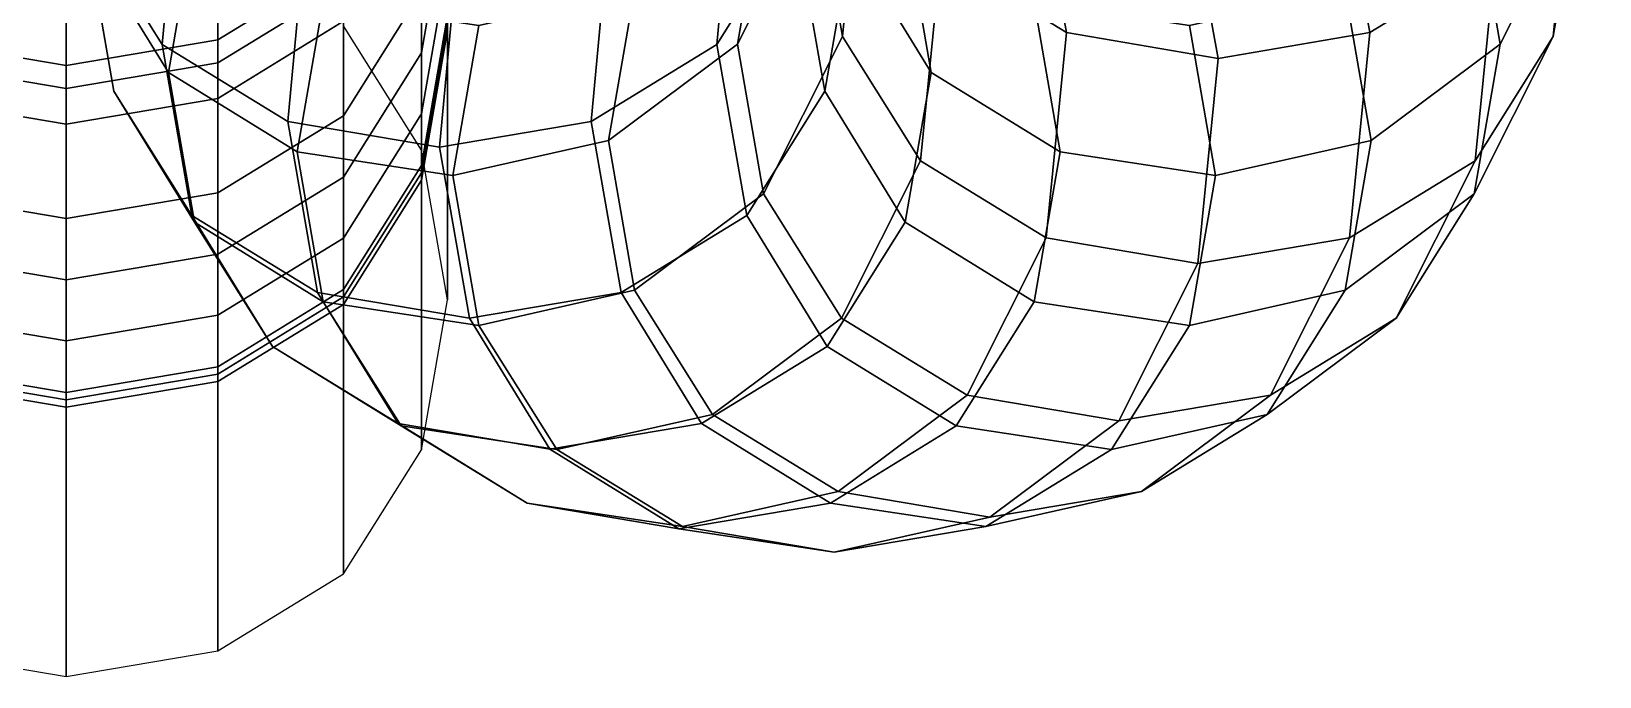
# Model space of a CAD drawing. Extents: x -7679 to 4110, y -17172 to 4838.
# Drawn here: x -2781 to 4110, y -12569 to -9732 of the extents above; entities that cross this region are included whole.
import ezdxf

# ---------------------------------------------------------------- set-up
doc = ezdxf.new("R2010")
doc.units = 0

msp = doc.modelspace()

# ---------------------------------------------------------------- linework, layer by layer
for points in [[(873.131653, -8852.699219, -82484.375), (758.873901, -8193.75, -82484.375), (669.030151, -9096.09375, -80197.265625), (783.287842, -9755.042969, -80197.265625)], [(873.131653, -8852.699219, 76109.375), (783.287842, -9755.042969, 73822.265625), (669.030151, -9096.09375, 73822.265625), (758.873901, -8193.75, 76109.375)], [(3996.17627, -8852.699219, -82484.375), (3906.33252, -9755.042969, -80197.265625), (4020.589844, -9096.09375, -80197.265625), (4110.433594, -8193.75, -82484.375)], [(3996.17627, -8852.699219, 76109.375), (4110.433594, -8193.75, 76109.375), (4020.589844, -9096.09375, 73822.265625), (3906.33252, -9755.042969, 73822.265625)], [(-1066.323975, -9826.332031, -128288.085938), (-1066.323975, -8985.511719, -126523.4375), (-952.066284, -8326.5625, -126523.4375), (-952.066284, -9167.382813, -128288.085938)], [(-2205.970215, -9789.310547, -65328.125), (-2548.743408, -9243.324219, -65328.125), (-2468.665283, -8374.183594, -63759.765625), (-2125.89209, -8920.169922, -63759.765625)], [(-2205.970215, -9789.310547, 58953.125), (-2125.89209, -8920.169922, 57384.765625), (-2468.665283, -8374.183594, 57384.765625), (-2548.743408, -9243.324219, 58953.125)], [(231.527832, -9789.310547, -65328.125), (311.605957, -8920.169922, -63759.765625), (654.37915, -8374.183594, -63759.765625), (574.301025, -9243.324219, -65328.125)], [(231.527832, -9789.310547, 58953.125), (574.301025, -9243.324219, 58953.125), (654.37915, -8374.183594, 57384.765625), (311.605957, -8920.169922, 57384.765625)], [(1024.498535, -8355.716797, -84748.046875), (1215.904785, -9398.685547, -82484.375), (1768.150391, -9737.574219, -82484.375), (1576.744263, -8694.605469, -84748.046875)], [(1024.498535, -8355.716797, 78373.046875), (1576.744263, -8694.605469, 78373.046875), (1768.150391, -9737.574219, 76109.375), (1215.904785, -9398.685547, 76109.375)], [(2909.750977, -8694.605469, -84748.046875), (3101.157227, -9737.574219, -82484.375), (3653.403076, -9398.685547, -82484.375), (3461.996582, -8355.716797, -84748.046875)], [(2909.750977, -8694.605469, 78373.046875), (3461.996582, -8355.716797, 78373.046875), (3653.403076, -9398.685547, 76109.375), (3101.157227, -9737.574219, 76109.375)], [(-1409.097168, -9531.498047, -126523.4375), (-1961.342773, -9870.385742, -126523.4375), (-1961.342773, -8806.910156, -124700.1875), (-1409.097168, -8468.021484, -124700.1875)], [(669.030151, -9096.09375, -80197.265625), (783.287842, -8437.144531, -80197.265625), (435.631622, -9128.550781, -77875), (321.373901, -9787.5, -77875)], [(669.030151, -9096.09375, 73822.265625), (321.373901, -9787.5, 71500), (435.631622, -9128.550781, 71500), (783.287842, -8437.144531, 73822.265625)], [(4020.589844, -9096.09375, -80197.265625), (3672.933838, -9787.5, -77875), (3558.676025, -9128.550781, -77875), (3906.33252, -8437.144531, -80197.265625)], [(4020.589844, -9096.09375, 73822.265625), (3906.33252, -8437.144531, 73822.265625), (3558.676025, -9128.550781, 71500), (3672.933838, -9787.5, 71500)], [(-1409.097168, -9687.748047, 120164.0625), (-1409.097168, -8487.552734, 118327.148438), (-1961.342773, -8826.441406, 118327.148438), (-1961.342773, -10026.636719, 120164.0625)], [(-1066.323975, -10253.550781, 123750), (-1409.097168, -9707.564453, 123750), (-1409.097168, -8489.791016, 121965.820313), (-1066.323975, -9035.777344, 121965.820313)], [(-1066.323975, -10353.675781, 121965.820313), (-952.066284, -9694.726563, 121965.820313), (-952.066284, -8482.8125, 120164.0625), (-1066.323975, -9141.761719, 120164.0625)], [(-2417.883789, -9995.277344, -67013.671875), (-2532.141602, -9336.328125, -67013.671875), (-2663.001221, -8584.375, -65328.125), (-2548.743408, -9243.324219, -65328.125)], [(-2417.883789, -9995.277344, 60638.671875), (-2548.743408, -9243.324219, 58953.125), (-2663.001221, -8584.375, 58953.125), (-2532.141602, -9336.328125, 60638.671875)], [(705.160339, -9995.277344, -67013.671875), (574.301025, -9243.324219, -65328.125), (688.558716, -8584.375, -65328.125), (819.418091, -9336.328125, -67013.671875)], [(705.160339, -9995.277344, 60638.671875), (819.418091, -9336.328125, 60638.671875), (688.558716, -8584.375, 58953.125), (574.301025, -9243.324219, 58953.125)], [(-2178.625977, -9912.5, -68875), (-2064.368164, -9253.550781, -68875), (-2417.883789, -8677.378906, -67013.671875), (-2532.141602, -9336.328125, -67013.671875)], [(-2178.625977, -9912.5, 62500), (-2532.141602, -9336.328125, 60638.671875), (-2417.883789, -8677.378906, 60638.671875), (-2064.368164, -9253.550781, 62500)], [(1172.933716, -9912.5, -68875), (819.418091, -9336.328125, -67013.671875), (705.160339, -8677.378906, -67013.671875), (1058.676025, -9253.550781, -68875)], [(1172.933716, -9912.5, 62500), (1058.676025, -9253.550781, 62500), (705.160339, -8677.378906, 60638.671875), (819.418091, -9336.328125, 60638.671875)], [(-1409.097168, -8716.068359, -138576.171875), (-1961.342773, -9054.957031, -138576.171875), (-1961.342773, -9768.824219, -136750), (-1409.097168, -9429.935547, -136750)], [(1576.744263, -8694.605469, -84748.046875), (1768.150391, -9737.574219, -82484.375), (2434.653809, -9850.537109, -82484.375), (2243.247559, -8807.568359, -84748.046875)], [(1576.744263, -8694.605469, 78373.046875), (2243.247559, -8807.568359, 78373.046875), (2434.653809, -9850.537109, 76109.375), (1768.150391, -9737.574219, 76109.375)], [(2243.247559, -8807.568359, -84748.046875), (2434.653809, -9850.537109, -82484.375), (3101.157227, -9737.574219, -82484.375), (2909.750977, -8694.605469, -84748.046875)], [(2243.247559, -8807.568359, 78373.046875), (2909.750977, -8694.605469, 78373.046875), (3101.157227, -9737.574219, 76109.375), (2434.653809, -9850.537109, 76109.375)], [(-2627.846436, -9983.348633, -126523.4375), (-3294.349609, -9870.385742, -126523.4375), (-3294.349609, -8806.910156, -124700.1875), (-2627.846436, -8919.87207, -124700.1875)], [(-1961.342773, -9870.385742, -126523.4375), (-2627.846436, -9983.348633, -126523.4375), (-2627.846436, -8919.87207, -124700.1875), (-1961.342773, -8806.910156, -124700.1875)], [(-2627.846436, -10139.598633, 120164.0625), (-2627.846436, -8939.404297, 118327.148438), (-3294.349609, -8826.441406, 118327.148438), (-3294.349609, -10026.636719, 120164.0625)], [(-1961.342773, -10026.636719, 120164.0625), (-1961.342773, -8826.441406, 118327.148438), (-2627.846436, -8939.404297, 118327.148438), (-2627.846436, -10139.598633, 120164.0625)], [(-1409.097168, -9429.935547, -136750), (-1409.097168, -10102.788086, -135009.78125), (-1066.323975, -9556.800781, -135009.78125), (-1066.323975, -8883.949219, -136750)], [(1215.904785, -9398.685547, -82484.375), (873.131653, -8852.699219, -82484.375), (783.287842, -9755.042969, -80197.265625), (1126.061035, -10301.029297, -80197.265625)], [(1215.904785, -9398.685547, 76109.375), (1126.061035, -10301.029297, 73822.265625), (783.287842, -9755.042969, 73822.265625), (873.131653, -8852.699219, 76109.375)], [(3653.403076, -9398.685547, -82484.375), (3563.55957, -10301.029297, -80197.265625), (3906.33252, -9755.042969, -80197.265625), (3996.17627, -8852.699219, -82484.375)], [(3653.403076, -9398.685547, 76109.375), (3996.17627, -8852.699219, 76109.375), (3906.33252, -9755.042969, 73822.265625), (3563.55957, -10301.029297, 73822.265625)], [(-1653.724609, -10128.198242, -65328.125), (-2205.970215, -9789.310547, -65328.125), (-2125.89209, -8920.169922, -63759.765625), (-1573.64624, -9259.058594, -63759.765625)], [(-1653.724609, -10128.198242, 58953.125), (-1573.64624, -9259.058594, 57384.765625), (-2125.89209, -8920.169922, 57384.765625), (-2205.970215, -9789.310547, 58953.125)], [(-1066.323975, -9556.800781, -135009.78125), (-1066.323975, -10094.886719, -133328.125), (-952.066284, -9435.9375, -133328.125), (-952.066284, -8897.851563, -135009.78125)], [(231.527832, -9789.310547, -65328.125), (-320.717804, -10128.198242, -65328.125), (-240.639709, -9259.058594, -63759.765625), (311.605957, -8920.169922, -63759.765625)], [(231.527832, -9789.310547, 58953.125), (311.605957, -8920.169922, 57384.765625), (-240.639709, -9259.058594, 57384.765625), (-320.717804, -10128.198242, 58953.125)], [(-1409.097168, -10372.318359, -128288.085938), (-1409.097168, -9531.498047, -126523.4375), (-1066.323975, -8985.511719, -126523.4375), (-1066.323975, -9826.332031, -128288.085938)], [(-2627.846436, -9167.919922, -138576.171875), (-3294.349609, -9054.957031, -138576.171875), (-3294.349609, -9768.824219, -136750), (-2627.846436, -9881.787109, -136750)], [(-1961.342773, -9054.957031, -138576.171875), (-2627.846436, -9167.919922, -138576.171875), (-2627.846436, -9881.787109, -136750), (-1961.342773, -9768.824219, -136750)], [(-952.066284, -10912.5, 123750), (-1066.323975, -10253.550781, 123750), (-1066.323975, -9035.777344, 121965.820313), (-952.066284, -9694.726563, 121965.820313)], [(783.287842, -9755.042969, -80197.265625), (669.030151, -9096.09375, -80197.265625), (321.373901, -9787.5, -77875), (435.631622, -10446.449219, -77875)], [(783.287842, -9755.042969, 73822.265625), (435.631622, -10446.449219, 71500), (321.373901, -9787.5, 71500), (669.030151, -9096.09375, 73822.265625)], [(3906.33252, -9755.042969, -80197.265625), (3558.676025, -10446.449219, -77875), (3672.933838, -9787.5, -77875), (4020.589844, -9096.09375, -80197.265625)], [(3906.33252, -9755.042969, 73822.265625), (4020.589844, -9096.09375, 73822.265625), (3672.933838, -9787.5, 71500), (3558.676025, -10446.449219, 71500)], [(-1409.097168, -10899.662109, 121965.820313), (-1066.323975, -10353.675781, 121965.820313), (-1066.323975, -9141.761719, 120164.0625), (-1409.097168, -9687.748047, 120164.0625)], [(321.373901, -9787.5, -77875), (435.631622, -9128.550781, -77875), (-130.774628, -9552.378906, -75519.53125), (-245.032333, -10211.328125, -75519.53125)], [(321.373901, -9787.5, 71500), (-245.032333, -10211.328125, 69144.53125), (-130.774628, -9552.378906, 69144.53125), (435.631622, -9128.550781, 71500)], [(3672.933838, -9787.5, -77875), (3106.527344, -10211.328125, -75519.53125), (2992.269775, -9552.378906, -75519.53125), (3558.676025, -9128.550781, -77875)], [(3672.933838, -9787.5, 71500), (3558.676025, -9128.550781, 71500), (2992.269775, -9552.378906, 69144.53125), (3106.527344, -10211.328125, 69144.53125)], [(-1066.323975, -10321.449219, -130000), (-1066.323975, -9826.332031, -128288.085938), (-952.066284, -9167.382813, -128288.085938), (-952.066284, -9662.5, -130000)], [(-2075.110596, -10541.263672, -67013.671875), (-2417.883789, -9995.277344, -67013.671875), (-2548.743408, -9243.324219, -65328.125), (-2205.970215, -9789.310547, -65328.125)], [(-2075.110596, -10541.263672, 60638.671875), (-2205.970215, -9789.310547, 58953.125), (-2548.743408, -9243.324219, 58953.125), (-2417.883789, -9995.277344, 60638.671875)], [(-1612.219849, -10262.109375, -70949.21875), (-1497.962036, -9603.160156, -70949.21875), (-2064.368164, -9253.550781, -68875), (-2178.625977, -9912.5, -68875)], [(-1612.219849, -10262.109375, 64574.21875), (-2178.625977, -9912.5, 62500), (-2064.368164, -9253.550781, 62500), (-1497.962036, -9603.160156, 64574.21875)], [(-987.221191, -10241.161133, -65328.125), (-1653.724609, -10128.198242, -65328.125), (-1573.64624, -9259.058594, -63759.765625), (-907.143066, -9372.020508, -63759.765625)], [(-987.221191, -10241.161133, 58953.125), (-907.143066, -9372.020508, 57384.765625), (-1573.64624, -9259.058594, 57384.765625), (-1653.724609, -10128.198242, 58953.125)], [(-320.717804, -10128.198242, -65328.125), (-987.221191, -10241.161133, -65328.125), (-907.143066, -9372.020508, -63759.765625), (-240.639709, -9259.058594, -63759.765625)], [(-320.717804, -10128.198242, 58953.125), (-240.639709, -9259.058594, 57384.765625), (-907.143066, -9372.020508, 57384.765625), (-987.221191, -10241.161133, 58953.125)], [(362.387207, -10541.263672, -67013.671875), (231.527832, -9789.310547, -65328.125), (574.301025, -9243.324219, -65328.125), (705.160339, -9995.277344, -67013.671875)], [(362.387207, -10541.263672, 60638.671875), (705.160339, -9995.277344, 60638.671875), (574.301025, -9243.324219, 58953.125), (231.527832, -9789.310547, 58953.125)], [(1739.340088, -10262.109375, -70949.21875), (1172.933716, -9912.5, -68875), (1058.676025, -9253.550781, -68875), (1625.082275, -9603.160156, -70949.21875)], [(1739.340088, -10262.109375, 64574.21875), (1625.082275, -9603.160156, 64574.21875), (1058.676025, -9253.550781, 62500), (1172.933716, -9912.5, 62500)], [(-2064.368164, -10571.449219, -68875), (-2178.625977, -9912.5, -68875), (-2532.141602, -9336.328125, -67013.671875), (-2417.883789, -9995.277344, -67013.671875)], [(-2064.368164, -10571.449219, 62500), (-2417.883789, -9995.277344, 60638.671875), (-2532.141602, -9336.328125, 60638.671875), (-2178.625977, -9912.5, 62500)], [(1058.676025, -10571.449219, -68875), (705.160339, -9995.277344, -67013.671875), (819.418091, -9336.328125, -67013.671875), (1172.933716, -9912.5, -68875)], [(1058.676025, -10571.449219, 62500), (1172.933716, -9912.5, 62500), (819.418091, -9336.328125, 60638.671875), (705.160339, -9995.277344, 60638.671875)], [(-1409.097168, -9429.935547, -136750), (-1961.342773, -9768.824219, -136750), (-1961.342773, -10441.675781, -135009.78125), (-1409.097168, -10102.788086, -135009.78125)], [(-1066.323975, -10094.886719, -133328.125), (-1066.323975, -10386.878906, -131669.921875), (-952.066284, -9727.929688, -131669.921875), (-952.066284, -9435.9375, -133328.125)], [(1215.904785, -9398.685547, -82484.375), (1126.061035, -10301.029297, -80197.265625), (1678.306641, -10639.917969, -80197.265625), (1768.150391, -9737.574219, -82484.375)], [(1215.904785, -9398.685547, 76109.375), (1768.150391, -9737.574219, 76109.375), (1678.306641, -10639.917969, 73822.265625), (1126.061035, -10301.029297, 73822.265625)], [(3101.157227, -9737.574219, -82484.375), (3011.313477, -10639.917969, -80197.265625), (3563.55957, -10301.029297, -80197.265625), (3653.403076, -9398.685547, -82484.375)], [(3101.157227, -9737.574219, 76109.375), (3653.403076, -9398.685547, 76109.375), (3563.55957, -10301.029297, 73822.265625), (3011.313477, -10639.917969, 73822.265625)], [(-1409.097168, -10372.318359, -128288.085938), (-1961.342773, -10711.206055, -128288.085938), (-1961.342773, -9870.385742, -126523.4375), (-1409.097168, -9531.498047, -126523.4375)], [(-1409.097168, -10102.788086, -135009.78125), (-1409.097168, -10640.873047, -133328.125), (-1066.323975, -10094.886719, -133328.125), (-1066.323975, -9556.800781, -135009.78125)], [(-245.032333, -10211.328125, -75519.53125), (-130.774628, -9552.378906, -75519.53125), (-814.368347, -9706.675781, -73187.5), (-928.626099, -10365.625, -73187.5)], [(-245.032333, -10211.328125, 69144.53125), (-928.626099, -10365.625, 66812.5), (-814.368347, -9706.675781, 66812.5), (-130.774628, -9552.378906, 69144.53125)], [(3106.527344, -10211.328125, -75519.53125), (2422.933838, -10365.625, -73187.5), (2308.67627, -9706.675781, -73187.5), (2992.269775, -9552.378906, -75519.53125)], [(3106.527344, -10211.328125, 69144.53125), (2992.269775, -9552.378906, 69144.53125), (2308.67627, -9706.675781, 66812.5), (2422.933838, -10365.625, 66812.5)], [(-928.626099, -10365.625, -73187.5), (-814.368347, -9706.675781, -73187.5), (-1497.962036, -9603.160156, -70949.21875), (-1612.219849, -10262.109375, -70949.21875)], [(-928.626099, -10365.625, 66812.5), (-1612.219849, -10262.109375, 64574.21875), (-1497.962036, -9603.160156, 64574.21875), (-814.368347, -9706.675781, 66812.5)], [(2422.933838, -10365.625, -73187.5), (1739.340088, -10262.109375, -70949.21875), (1625.082275, -9603.160156, -70949.21875), (2308.67627, -9706.675781, -73187.5)], [(2422.933838, -10365.625, 66812.5), (2308.67627, -9706.675781, 66812.5), (1625.082275, -9603.160156, 64574.21875), (1739.340088, -10262.109375, 64574.21875)], [(-1409.097168, -10899.662109, 121965.820313), (-1409.097168, -9687.748047, 120164.0625), (-1961.342773, -10026.636719, 120164.0625), (-1961.342773, -11238.549805, 121965.820313)], [(-1066.323975, -10386.878906, -131669.921875), (-1066.323975, -10321.449219, -130000), (-952.066284, -9662.5, -130000), (-952.066284, -9727.929688, -131669.921875)], [(-1066.323975, -11571.449219, 123750), (-952.066284, -10912.5, 123750), (-952.066284, -9694.726563, 121965.820313), (-1066.323975, -10353.675781, 121965.820313)], [(-2627.846436, -9881.787109, -136750), (-3294.349609, -9768.824219, -136750), (-3294.349609, -10441.675781, -135009.78125), (-2627.846436, -10554.637695, -135009.78125)], [(-1961.342773, -9768.824219, -136750), (-2627.846436, -9881.787109, -136750), (-2627.846436, -10554.637695, -135009.78125), (-1961.342773, -10441.675781, -135009.78125)], [(1126.061035, -10301.029297, -80197.265625), (783.287842, -9755.042969, -80197.265625), (435.631622, -10446.449219, -77875), (778.404785, -10992.435547, -77875)], [(1126.061035, -10301.029297, 73822.265625), (778.404785, -10992.435547, 71500), (435.631622, -10446.449219, 71500), (783.287842, -9755.042969, 73822.265625)], [(1768.150391, -9737.574219, -82484.375), (1678.306641, -10639.917969, -80197.265625), (2344.810059, -10752.880859, -80197.265625), (2434.653809, -9850.537109, -82484.375)], [(1768.150391, -9737.574219, 76109.375), (2434.653809, -9850.537109, 76109.375), (2344.810059, -10752.880859, 73822.265625), (1678.306641, -10639.917969, 73822.265625)], [(2434.653809, -9850.537109, -82484.375), (2344.810059, -10752.880859, -80197.265625), (3011.313477, -10639.917969, -80197.265625), (3101.157227, -9737.574219, -82484.375)], [(2434.653809, -9850.537109, 76109.375), (3101.157227, -9737.574219, 76109.375), (3011.313477, -10639.917969, 73822.265625), (2344.810059, -10752.880859, 73822.265625)], [(3563.55957, -10301.029297, -80197.265625), (3215.902832, -10992.435547, -77875), (3558.676025, -10446.449219, -77875), (3906.33252, -9755.042969, -80197.265625)], [(3563.55957, -10301.029297, 73822.265625), (3906.33252, -9755.042969, 73822.265625), (3558.676025, -10446.449219, 71500), (3215.902832, -10992.435547, 71500)], [(-1522.865112, -10880.152344, -67013.671875), (-2075.110596, -10541.263672, -67013.671875), (-2205.970215, -9789.310547, -65328.125), (-1653.724609, -10128.198242, -65328.125)], [(-1522.865112, -10880.152344, 60638.671875), (-1653.724609, -10128.198242, 58953.125), (-2205.970215, -9789.310547, 58953.125), (-2075.110596, -10541.263672, 60638.671875)], [(-1409.097168, -10867.435547, -130000), (-1409.097168, -10372.318359, -128288.085938), (-1066.323975, -9826.332031, -128288.085938), (-1066.323975, -10321.449219, -130000)], [(362.387207, -10541.263672, -67013.671875), (-189.858429, -10880.152344, -67013.671875), (-320.717804, -10128.198242, -65328.125), (231.527832, -9789.310547, -65328.125)], [(362.387207, -10541.263672, 60638.671875), (231.527832, -9789.310547, 58953.125), (-320.717804, -10128.198242, 58953.125), (-189.858444, -10880.152344, 60638.671875)], [(435.631622, -10446.449219, -77875), (321.373901, -9787.5, -77875), (-245.032333, -10211.328125, -75519.53125), (-130.774628, -10870.277344, -75519.53125)], [(435.631622, -10446.449219, 71500), (-130.774628, -10870.277344, 69144.53125), (-245.032333, -10211.328125, 69144.53125), (321.373901, -9787.5, 71500)], [(3558.676025, -10446.449219, -77875), (2992.269775, -10870.277344, -75519.53125), (3106.527344, -10211.328125, -75519.53125), (3672.933838, -9787.5, -77875)], [(3558.676025, -10446.449219, 71500), (3672.933838, -9787.5, 71500), (3106.527344, -10211.328125, 69144.53125), (2992.269775, -10870.277344, 69144.53125)], [(-2627.846436, -10824.168945, -128288.085938), (-3294.349609, -10711.206055, -128288.085938), (-3294.349609, -9870.385742, -126523.4375), (-2627.846436, -9983.348633, -126523.4375)], [(-1961.342773, -10711.206055, -128288.085938), (-2627.846436, -10824.168945, -128288.085938), (-2627.846436, -9983.348633, -126523.4375), (-1961.342773, -9870.385742, -126523.4375)], [(-1497.962036, -10921.058594, -70949.21875), (-1612.219849, -10262.109375, -70949.21875), (-2178.625977, -9912.5, -68875), (-2064.368164, -10571.449219, -68875)], [(-1497.962036, -10921.058594, 64574.21875), (-2064.368164, -10571.449219, 62500), (-2178.625977, -9912.5, 62500), (-1612.219849, -10262.109375, 64574.21875)], [(1625.082275, -10921.058594, -70949.21875), (1058.676025, -10571.449219, -68875), (1172.933716, -9912.5, -68875), (1739.340088, -10262.109375, -70949.21875)], [(1625.082275, -10921.058594, 64574.21875), (1739.340088, -10262.109375, 64574.21875), (1172.933716, -9912.5, 62500), (1058.676025, -10571.449219, 62500)], [(-2627.846436, -11351.512695, 121965.820313), (-2627.846436, -10139.598633, 120164.0625), (-3294.349609, -10026.636719, 120164.0625), (-3294.349609, -11238.549805, 121965.820313)], [(-1961.342773, -11238.549805, 121965.820313), (-1961.342773, -10026.636719, 120164.0625), (-2627.846436, -10139.598633, 120164.0625), (-2627.846436, -11351.512695, 121965.820313)], [(-1721.595215, -11117.435547, -68875), (-2064.368164, -10571.449219, -68875), (-2417.883789, -9995.277344, -67013.671875), (-2075.110596, -10541.263672, -67013.671875)], [(-1721.595215, -11117.435547, 62500), (-2075.110596, -10541.263672, 60638.671875), (-2417.883789, -9995.277344, 60638.671875), (-2064.368164, -10571.449219, 62500)], [(715.902832, -11117.435547, -68875), (362.387207, -10541.263672, -67013.671875), (705.160339, -9995.277344, -67013.671875), (1058.676025, -10571.449219, -68875)], [(715.902832, -11117.435547, 62500), (1058.676025, -10571.449219, 62500), (705.160339, -9995.277344, 60638.671875), (362.387207, -10541.263672, 60638.671875)], [(-1409.097168, -10102.788086, -135009.78125), (-1961.342773, -10441.675781, -135009.78125), (-1961.342773, -10979.761719, -133328.125), (-1409.097168, -10640.873047, -133328.125)], [(-856.361755, -10993.114258, -67013.671875), (-1522.865112, -10880.152344, -67013.671875), (-1653.724609, -10128.198242, -65328.125), (-987.221191, -10241.161133, -65328.125)], [(-856.361755, -10993.114258, 60638.671875), (-987.221191, -10241.161133, 58953.125), (-1653.724609, -10128.198242, 58953.125), (-1522.865112, -10880.152344, 60638.671875)], [(-1409.097168, -10640.873047, -133328.125), (-1409.097168, -10932.865234, -131669.921875), (-1066.323975, -10386.878906, -131669.921875), (-1066.323975, -10094.886719, -133328.125)], [(-189.858429, -10880.152344, -67013.671875), (-856.361755, -10993.114258, -67013.671875), (-987.221191, -10241.161133, -65328.125), (-320.717804, -10128.198242, -65328.125)], [(-189.858444, -10880.152344, 60638.671875), (-320.717804, -10128.198242, 58953.125), (-987.221191, -10241.161133, 58953.125), (-856.361755, -10993.114258, 60638.671875)], [(-814.368347, -11024.574219, -73187.5), (-928.626099, -10365.625, -73187.5), (-1612.219849, -10262.109375, -70949.21875), (-1497.962036, -10921.058594, -70949.21875)], [(-814.368347, -11024.574219, 66812.5), (-1497.962036, -10921.058594, 64574.21875), (-1612.219849, -10262.109375, 64574.21875), (-928.626099, -10365.625, 66812.5)], [(-130.774628, -10870.277344, -75519.53125), (-245.032333, -10211.328125, -75519.53125), (-928.626099, -10365.625, -73187.5), (-814.368347, -11024.574219, -73187.5)], [(-130.774628, -10870.277344, 69144.53125), (-814.368347, -11024.574219, 66812.5), (-928.626099, -10365.625, 66812.5), (-245.032333, -10211.328125, 69144.53125)], [(2308.67627, -11024.574219, -73187.5), (1625.082275, -10921.058594, -70949.21875), (1739.340088, -10262.109375, -70949.21875), (2422.933838, -10365.625, -73187.5)], [(2308.67627, -11024.574219, 66812.5), (2422.933838, -10365.625, 66812.5), (1739.340088, -10262.109375, 64574.21875), (1625.082275, -10921.058594, 64574.21875)], [(2992.269775, -10870.277344, -75519.53125), (2308.67627, -11024.574219, -73187.5), (2422.933838, -10365.625, -73187.5), (3106.527344, -10211.328125, -75519.53125)], [(2992.269775, -10870.277344, 69144.53125), (3106.527344, -10211.328125, 69144.53125), (2422.933838, -10365.625, 66812.5), (2308.67627, -11024.574219, 66812.5)], [(-1409.097168, -10932.865234, -131669.921875), (-1409.097168, -10867.435547, -130000), (-1066.323975, -10321.449219, -130000), (-1066.323975, -10386.878906, -131669.921875)], [(1126.061035, -10301.029297, -80197.265625), (778.404785, -10992.435547, -77875), (1330.650391, -11331.324219, -77875), (1678.306641, -10639.917969, -80197.265625)], [(1126.061035, -10301.029297, 73822.265625), (1678.306641, -10639.917969, 73822.265625), (1330.650391, -11331.324219, 71500), (778.404785, -10992.435547, 71500)], [(3011.313477, -10639.917969, -80197.265625), (2663.657227, -11331.324219, -77875), (3215.902832, -10992.435547, -77875), (3563.55957, -10301.029297, -80197.265625)], [(3011.313477, -10639.917969, 73822.265625), (3563.55957, -10301.029297, 73822.265625), (3215.902832, -10992.435547, 71500), (2663.657227, -11331.324219, 71500)], [(-1409.097168, -10867.435547, -130000), (-1961.342773, -11206.323242, -130000), (-1961.342773, -10711.206055, -128288.085938), (-1409.097168, -10372.318359, -128288.085938)], [(-1409.097168, -12117.435547, 123750), (-1066.323975, -11571.449219, 123750), (-1066.323975, -10353.675781, 121965.820313), (-1409.097168, -10899.662109, 121965.820313)], [(-2627.846436, -10554.637695, -135009.78125), (-3294.349609, -10441.675781, -135009.78125), (-3294.349609, -10979.761719, -133328.125), (-2627.846436, -11092.724609, -133328.125)], [(-1961.342773, -10441.675781, -135009.78125), (-2627.846436, -10554.637695, -135009.78125), (-2627.846436, -11092.724609, -133328.125), (-1961.342773, -10979.761719, -133328.125)], [(778.404785, -10992.435547, -77875), (435.631622, -10446.449219, -77875), (-130.774628, -10870.277344, -75519.53125), (211.99855, -11416.263672, -75519.53125)], [(778.404785, -10992.435547, 71500), (211.99855, -11416.263672, 69144.53125), (-130.774628, -10870.277344, 69144.53125), (435.631622, -10446.449219, 71500)], [(3215.902832, -10992.435547, -77875), (2649.496582, -11416.263672, -75519.53125), (2992.269775, -10870.277344, -75519.53125), (3558.676025, -10446.449219, -77875)], [(3215.902832, -10992.435547, 71500), (3558.676025, -10446.449219, 71500), (2992.269775, -10870.277344, 69144.53125), (2649.496582, -11416.263672, 69144.53125)], [(-1169.349487, -11456.323242, -68875), (-1721.595215, -11117.435547, -68875), (-2075.110596, -10541.263672, -67013.671875), (-1522.865112, -10880.152344, -67013.671875)], [(-1169.349487, -11456.323242, 62500), (-1522.865112, -10880.152344, 60638.671875), (-2075.110596, -10541.263672, 60638.671875), (-1721.595215, -11117.435547, 62500)], [(715.902832, -11117.435547, 62500), (362.387207, -10541.263672, 60638.671875), (-189.858444, -10880.152344, 60638.671875), (163.657196, -11456.323242, 62500)], [(715.902832, -11117.435547, -68875), (163.657196, -11456.323242, -68875), (-189.858429, -10880.152344, -67013.671875), (362.387207, -10541.263672, -67013.671875)], [(-1155.188843, -11467.044922, -70949.21875), (-1497.962036, -10921.058594, -70949.21875), (-2064.368164, -10571.449219, -68875), (-1721.595215, -11117.435547, -68875)], [(-1155.188843, -11467.044922, 64574.21875), (-1721.595215, -11117.435547, 62500), (-2064.368164, -10571.449219, 62500), (-1497.962036, -10921.058594, 64574.21875)], [(1282.309082, -11467.044922, -70949.21875), (715.902832, -11117.435547, -68875), (1058.676025, -10571.449219, -68875), (1625.082275, -10921.058594, -70949.21875)], [(1282.309082, -11467.044922, 64574.21875), (1625.082275, -10921.058594, 64574.21875), (1058.676025, -10571.449219, 62500), (715.902832, -11117.435547, 62500)], [(-1409.097168, -10640.873047, -133328.125), (-1961.342773, -10979.761719, -133328.125), (-1961.342773, -11271.75293, -131669.921875), (-1409.097168, -10932.865234, -131669.921875)], [(1678.306641, -10639.917969, -80197.265625), (1330.650391, -11331.324219, -77875), (1997.153809, -11444.287109, -77875), (2344.810059, -10752.880859, -80197.265625)], [(1678.306641, -10639.917969, 73822.265625), (2344.810059, -10752.880859, 73822.265625), (1997.153809, -11444.287109, 71500), (1330.650391, -11331.324219, 71500)], [(2344.810059, -10752.880859, -80197.265625), (1997.153809, -11444.287109, -77875), (2663.657227, -11331.324219, -77875), (3011.313477, -10639.917969, -80197.265625)], [(2344.810059, -10752.880859, 73822.265625), (3011.313477, -10639.917969, 73822.265625), (2663.657227, -11331.324219, 71500), (1997.153809, -11444.287109, 71500)], [(-2627.846436, -11319.286133, -130000), (-3294.349609, -11206.323242, -130000), (-3294.349609, -10711.206055, -128288.085938), (-2627.846436, -10824.168945, -128288.085938)], [(-1961.342773, -11206.323242, -130000), (-2627.846436, -11319.286133, -130000), (-2627.846436, -10824.168945, -128288.085938), (-1961.342773, -10711.206055, -128288.085938)], [(-1409.097168, -10932.865234, -131669.921875), (-1961.342773, -11271.75293, -131669.921875), (-1961.342773, -11206.323242, -130000), (-1409.097168, -10867.435547, -130000)], [(-502.846161, -11569.286133, -68875), (-1169.349487, -11456.323242, -68875), (-1522.865112, -10880.152344, -67013.671875), (-856.361755, -10993.114258, -67013.671875)], [(-502.846161, -11569.286133, 62500), (-856.361755, -10993.114258, 60638.671875), (-1522.865112, -10880.152344, 60638.671875), (-1169.349487, -11456.323242, 62500)], [(163.657196, -11456.323242, -68875), (-502.846161, -11569.286133, -68875), (-856.361755, -10993.114258, -67013.671875), (-189.858429, -10880.152344, -67013.671875)], [(163.657196, -11456.323242, 62500), (-189.858444, -10880.152344, 60638.671875), (-856.361755, -10993.114258, 60638.671875), (-502.846161, -11569.286133, 62500)], [(211.99855, -11416.263672, -75519.53125), (-130.774628, -10870.277344, -75519.53125), (-814.368347, -11024.574219, -73187.5), (-471.595184, -11570.55957, -73187.5)], [(211.99855, -11416.263672, 69144.53125), (-471.595184, -11570.55957, 66812.5), (-814.368347, -11024.574219, 66812.5), (-130.774628, -10870.277344, 69144.53125)], [(2649.496582, -11416.263672, -75519.53125), (1965.902832, -11570.55957, -73187.5), (2308.67627, -11024.574219, -73187.5), (2992.269775, -10870.277344, -75519.53125)], [(2649.496582, -11416.263672, 69144.53125), (2992.269775, -10870.277344, 69144.53125), (2308.67627, -11024.574219, 66812.5), (1965.902832, -11570.55957, 66812.5)], [(-1409.097168, -12117.435547, 123750), (-1409.097168, -10899.662109, 121965.820313), (-1961.342773, -11238.549805, 121965.820313), (-1961.342773, -12456.324219, 123750)], [(-471.595184, -11570.55957, -73187.5), (-814.368347, -11024.574219, -73187.5), (-1497.962036, -10921.058594, -70949.21875), (-1155.188843, -11467.044922, -70949.21875)], [(-471.595184, -11570.55957, 66812.5), (-1155.188843, -11467.044922, 64574.21875), (-1497.962036, -10921.058594, 64574.21875), (-814.368347, -11024.574219, 66812.5)], [(1965.902832, -11570.55957, -73187.5), (1282.309082, -11467.044922, -70949.21875), (1625.082275, -10921.058594, -70949.21875), (2308.67627, -11024.574219, -73187.5)], [(1965.902832, -11570.55957, 66812.5), (2308.67627, -11024.574219, 66812.5), (1625.082275, -10921.058594, 64574.21875), (1282.309082, -11467.044922, 64574.21875)], [(-2627.846436, -11092.724609, -133328.125), (-3294.349609, -10979.761719, -133328.125), (-3294.349609, -11271.75293, -131669.921875), (-2627.846436, -11384.71582, -131669.921875)], [(-1961.342773, -10979.761719, -133328.125), (-2627.846436, -11092.724609, -133328.125), (-2627.846436, -11384.71582, -131669.921875), (-1961.342773, -11271.75293, -131669.921875)], [(1330.650391, -11331.324219, -77875), (778.404785, -10992.435547, -77875), (211.99855, -11416.263672, -75519.53125), (764.244202, -11755.151367, -75519.53125)], [(1330.650391, -11331.324219, 71500), (764.244263, -11755.151367, 69144.53125), (211.99855, -11416.263672, 69144.53125), (778.404785, -10992.435547, 71500)], [(3215.902832, -10992.435547, -77875), (2663.657227, -11331.324219, -77875), (2097.250977, -11755.151367, -75519.53125), (2649.496582, -11416.263672, -75519.53125)], [(3215.902832, -10992.435547, 71500), (2649.496582, -11416.263672, 69144.53125), (2097.250977, -11755.151367, 69144.53125), (2663.657227, -11331.324219, 71500)], [(-602.943237, -11805.933594, -70949.21875), (-1155.188843, -11467.044922, -70949.21875), (-1721.595215, -11117.435547, -68875), (-1169.349487, -11456.323242, -68875)], [(-602.943237, -11805.933594, 64574.21875), (-1169.349487, -11456.323242, 62500), (-1721.595215, -11117.435547, 62500), (-1155.188843, -11467.044922, 64574.21875)], [(1282.309082, -11467.044922, -70949.21875), (730.063477, -11805.933594, -70949.21875), (163.657196, -11456.323242, -68875), (715.902832, -11117.435547, -68875)], [(1282.309082, -11467.044922, 64574.21875), (715.902832, -11117.435547, 62500), (163.657196, -11456.323242, 62500), (730.063416, -11805.933594, 64574.21875)], [(-2627.846436, -11384.71582, -131669.921875), (-3294.349609, -11271.75293, -131669.921875), (-3294.349609, -11206.323242, -130000), (-2627.846436, -11319.286133, -130000)], [(-1961.342773, -11271.75293, -131669.921875), (-2627.846436, -11384.71582, -131669.921875), (-2627.846436, -11319.286133, -130000), (-1961.342773, -11206.323242, -130000)], [(-2627.846436, -12569.287109, 123750), (-2627.846436, -11351.512695, 121965.820313), (-3294.349609, -11238.549805, 121965.820313), (-3294.349609, -12456.324219, 123750)], [(-1961.342773, -12456.324219, 123750), (-1961.342773, -11238.549805, 121965.820313), (-2627.846436, -11351.512695, 121965.820313), (-2627.846436, -12569.287109, 123750)], [(1997.153809, -11444.287109, -77875), (1330.650391, -11331.324219, -77875), (764.244202, -11755.151367, -75519.53125), (1430.747559, -11868.114258, -75519.53125)], [(1997.153809, -11444.287109, 71500), (1430.747559, -11868.114258, 69144.53125), (764.244263, -11755.151367, 69144.53125), (1330.650391, -11331.324219, 71500)], [(2663.657227, -11331.324219, -77875), (1997.153809, -11444.287109, -77875), (1430.747559, -11868.114258, -75519.53125), (2097.250977, -11755.151367, -75519.53125)], [(2663.657227, -11331.324219, 71500), (2097.250977, -11755.151367, 69144.53125), (1430.747559, -11868.114258, 69144.53125), (1997.153809, -11444.287109, 71500)], [(764.244202, -11755.151367, -75519.53125), (211.99855, -11416.263672, -75519.53125), (-471.595184, -11570.55957, -73187.5), (80.650482, -11909.448242, -73187.5)], [(764.244263, -11755.151367, 69144.53125), (80.650482, -11909.448242, 66812.5), (-471.595184, -11570.55957, 66812.5), (211.99855, -11416.263672, 69144.53125)], [(2649.496582, -11416.263672, -75519.53125), (2097.250977, -11755.151367, -75519.53125), (1413.657227, -11909.448242, -73187.5), (1965.902832, -11570.55957, -73187.5)], [(2649.496582, -11416.263672, 69144.53125), (1965.902832, -11570.55957, 66812.5), (1413.657227, -11909.448242, 66812.5), (2097.250977, -11755.151367, 69144.53125)], [(63.560108, -11918.895508, -70949.21875), (-602.943237, -11805.933594, -70949.21875), (-1169.349487, -11456.323242, -68875), (-502.846161, -11569.286133, -68875)], [(63.560104, -11918.895508, 64574.21875), (-502.846161, -11569.286133, 62500), (-1169.349487, -11456.323242, 62500), (-602.943237, -11805.933594, 64574.21875)], [(80.650482, -11909.448242, -73187.5), (-471.595184, -11570.55957, -73187.5), (-1155.188843, -11467.044922, -70949.21875), (-602.943237, -11805.933594, -70949.21875)], [(80.650482, -11909.448242, 66812.5), (-602.943237, -11805.933594, 64574.21875), (-1155.188843, -11467.044922, 64574.21875), (-471.595184, -11570.55957, 66812.5)], [(730.063477, -11805.933594, -70949.21875), (63.560108, -11918.895508, -70949.21875), (-502.846161, -11569.286133, -68875), (163.657196, -11456.323242, -68875)], [(730.063416, -11805.933594, 64574.21875), (163.657196, -11456.323242, 62500), (-502.846161, -11569.286133, 62500), (63.560104, -11918.895508, 64574.21875)], [(1965.902832, -11570.55957, 66812.5), (1282.309082, -11467.044922, 64574.21875), (730.063416, -11805.933594, 64574.21875), (1413.657227, -11909.448242, 66812.5)], [(1965.902832, -11570.55957, -73187.5), (1413.657227, -11909.448242, -73187.5), (730.063477, -11805.933594, -70949.21875), (1282.309082, -11467.044922, -70949.21875)], [(1430.747559, -11868.114258, -75519.53125), (764.244202, -11755.151367, -75519.53125), (80.650482, -11909.448242, -73187.5), (747.15387, -12022.411133, -73187.5)], [(1430.747559, -11868.114258, 69144.53125), (747.15387, -12022.411133, 66812.5), (80.650482, -11909.448242, 66812.5), (764.244263, -11755.151367, 69144.53125)], [(2097.250977, -11755.151367, -75519.53125), (1430.747559, -11868.114258, -75519.53125), (747.15387, -12022.411133, -73187.5), (1413.657227, -11909.448242, -73187.5)], [(2097.250977, -11755.151367, 69144.53125), (1413.657227, -11909.448242, 66812.5), (747.15387, -12022.411133, 66812.5), (1430.747559, -11868.114258, 69144.53125)], [(747.15387, -12022.411133, -73187.5), (80.650482, -11909.448242, -73187.5), (-602.943237, -11805.933594, -70949.21875), (63.560108, -11918.895508, -70949.21875)], [(747.15387, -12022.411133, 66812.5), (63.560104, -11918.895508, 64574.21875), (-602.943237, -11805.933594, 64574.21875), (80.650482, -11909.448242, 66812.5)], [(1413.657227, -11909.448242, 66812.5), (730.063416, -11805.933594, 64574.21875), (63.560104, -11918.895508, 64574.21875), (747.15387, -12022.411133, 66812.5)], [(1413.657227, -11909.448242, -73187.5), (747.15387, -12022.411133, -73187.5), (63.560108, -11918.895508, -70949.21875), (730.063477, -11805.933594, -70949.21875)]]:
    msp.add_3dface(points)

doc.saveas('drawing.dxf')
